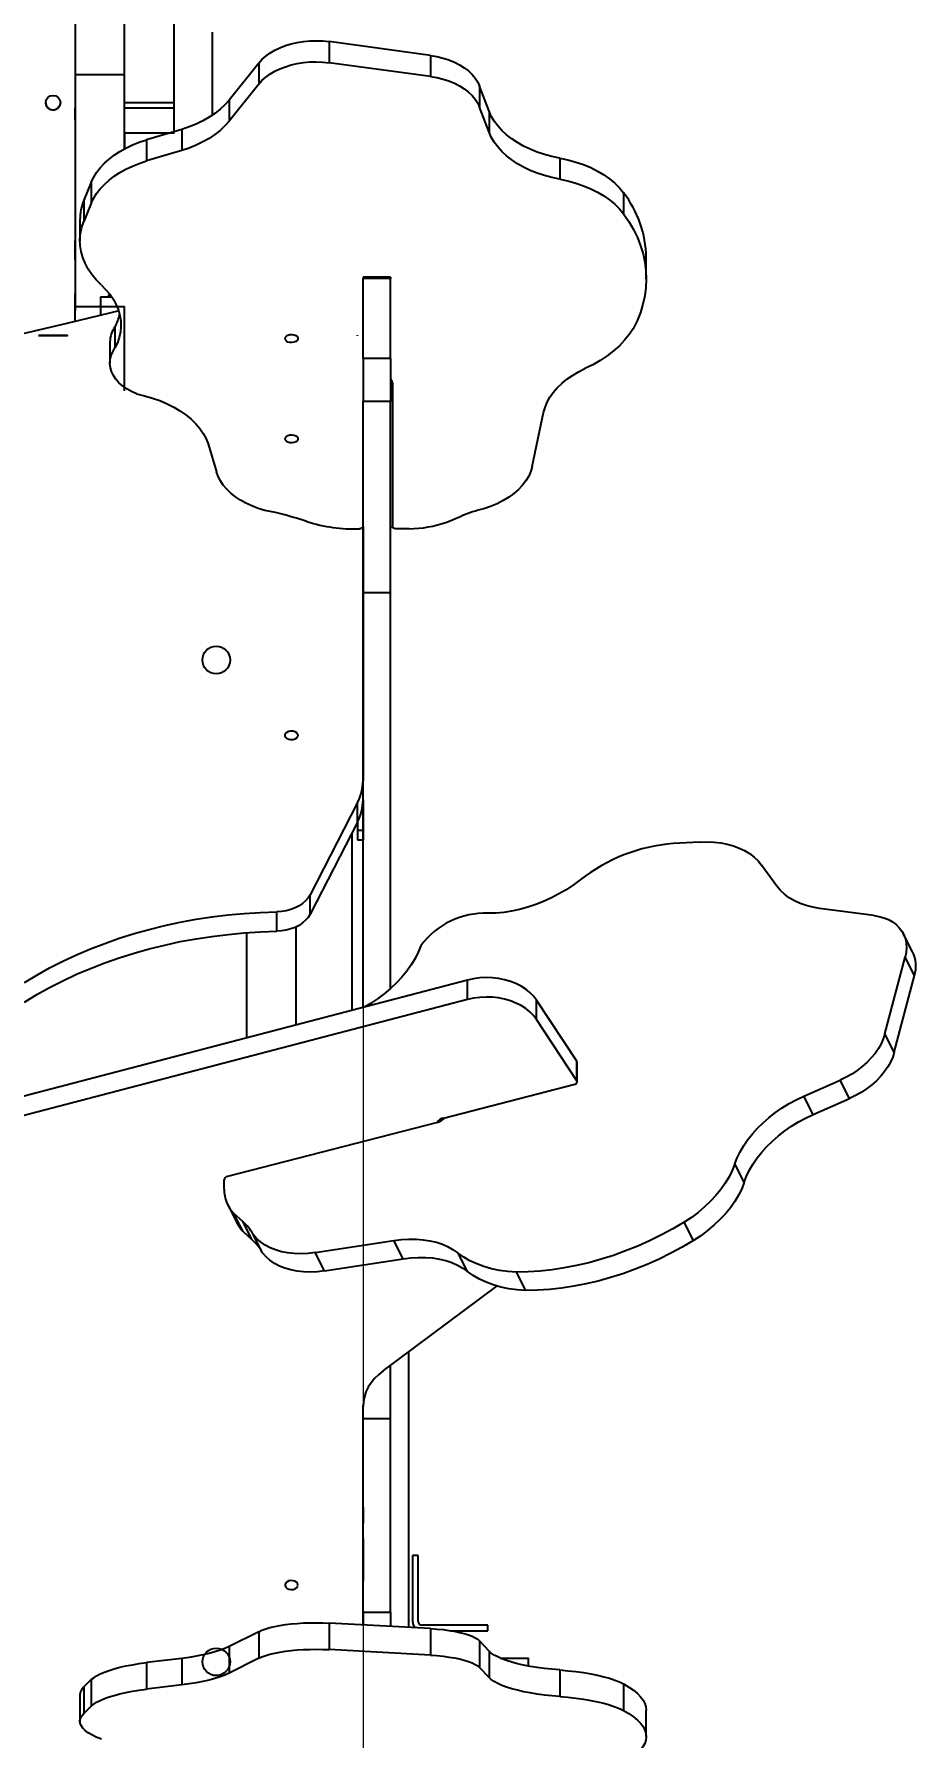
# Model space of a CAD drawing. Header units: millimetres. Extents: x -4153 to 4002, y -5023 to 3197.
# Drawn here: x 2307 to 2788, y -67 to 862 of the extents above; entities that cross this region are included whole.
import ezdxf

# ---------------------------------------------------------------- set-up
doc = ezdxf.new("R2010")
doc.units = ezdxf.units.MM
for name, color, linetype in [('DIKOM_ОБЪЕКТ', 7, 'Continuous'), ('DIKOM_РАЗМЕР_ЗОНА', 7, 'Continuous'), ('DIKOM_РАЗМЕР_ОБЪЕКТА', 7, 'Continuous')]:
    doc.layers.add(name, color=color, linetype=linetype)
doc.styles.add('style1', font='arialbd.ttf', dxfattribs={"width": 0.8})
doc.dimstyles.new('1-50', dxfattribs={"dimtxt": 300, "dimasz": 200, "dimexe": 100, "dimexo": 0, "dimgap": 100, "dimtad": 1, "dimtxsty": 'style1', "dimcen": 200, "dimclrd": 7, "dimclre": 7, "dimclrt": 7, "dimadec": 1, "dimazin": 2, "dimtfac": 1, "dimtmove": 0, "dimatfit": 2, "dimfxl": 0, "dimlwd": 25, "dimlwe": 18, "dimarcsym": 0})

# ---------------------------------------------------------------- blocks, each defined once
blk = doc.blocks.new('*D9')
at = {"layer": 'Defpoints', "color": 0, "transparency": 16777216}
for p in [(2370.19, 1747.32), (-2106.31, -2974.61), (1195.51, -2974.61)]:
    blk.add_point(p, dxfattribs=at)
at = {"layer": 'DIKOM_РАЗМЕР_ОБЪЕКТА', "color": 7, "lineweight": 18, "transparency": 16777216}
for p, q in [((2370.19, 1747.32), (-2206.31, 1747.32)), ((1195.51, -2974.61), (-2206.31, -2974.61))]:
    blk.add_line(p, q, dxfattribs=at)
at = {"layer": 'DIKOM_РАЗМЕР_ОБЪЕКТА', "color": 7, "lineweight": 25, "transparency": 16777216}
blk.add_line((-2106.31, 1547.32), (-2106.31, -2774.61), dxfattribs=at)
at = {"layer": 'DIKOM_РАЗМЕР_ОБЪЕКТА', "color": 7, "transparency": 16777216}
for points in [[(-2139.64, 1547.32), (-2072.98, 1547.32), (-2106.31, 1747.32)], [(-2139.64, -2774.61), (-2072.98, -2774.61), (-2106.31, -2974.61)]]:
    blk.add_solid(points, dxfattribs=at)
at = {"layer": 'DIKOM_РАЗМЕР_ОБЪЕКТА', "color": 7, "transparency": 16777216, "insert": (-2359.48, -612.26), "char_height": 300, "attachment_point": 5, "rotation": 90, "style": 'style1'}
blk.add_mtext('{\\fArial|b0|i0|c204|p34;4700}', dxfattribs=at)
blk = doc.blocks.new('*D11')
at = {"layer": 'Defpoints', "color": 0, "transparency": 16777216}
for p in [(2631.36, 3197.31), (-3702.81, -4429.79), (2071.05, -4429.79)]:
    blk.add_point(p, dxfattribs=at)
at = {"layer": 'DIKOM_РАЗМЕР_ЗОНА', "color": 7, "lineweight": 18, "transparency": 16777216}
for p, q in [((2631.36, 3197.31), (-3802.81, 3197.31)), ((2071.05, -4429.79), (-3802.81, -4429.79))]:
    blk.add_line(p, q, dxfattribs=at)
at = {"layer": 'DIKOM_РАЗМЕР_ЗОНА', "color": 7, "lineweight": 25, "transparency": 16777216}
blk.add_line((-3702.81, 2997.31), (-3702.81, -4229.79), dxfattribs=at)
at = {"layer": 'DIKOM_РАЗМЕР_ЗОНА', "color": 7, "transparency": 16777216}
for points in [[(-3736.14, 2997.31), (-3669.48, 2997.31), (-3702.81, 3197.31)], [(-3736.14, -4229.79), (-3669.48, -4229.79), (-3702.81, -4429.79)]]:
    blk.add_solid(points, dxfattribs=at)
at = {"layer": 'DIKOM_РАЗМЕР_ЗОНА', "color": 7, "transparency": 16777216, "insert": (-3955.98, -616.24), "char_height": 300, "attachment_point": 5, "rotation": 90, "style": 'style1'}
blk.add_mtext('{\\fArial|b0|i0|c204|p34;7600}', dxfattribs=at)
blk = doc.blocks.new('*D12')
at = {"layer": 'Defpoints', "color": 0, "transparency": 16777216}
for p in [(-1688.31, 690.56), (2486.69, 690.56), (-1688.31, -3442.2)]:
    blk.add_point(p, dxfattribs=at)
at = {"layer": 'DIKOM_РАЗМЕР_ОБЪЕКТА', "color": 7, "lineweight": 18, "transparency": 16777216}
for p, q in [((-1688.31, 690.56), (-1688.31, -3542.2)), ((2486.69, 690.56), (2486.69, -3542.2))]:
    blk.add_line(p, q, dxfattribs=at)
at = {"layer": 'DIKOM_РАЗМЕР_ОБЪЕКТА', "color": 7, "lineweight": 25, "transparency": 16777216}
blk.add_line((2286.69, -3442.2), (-1488.31, -3442.2), dxfattribs=at)
at = {"layer": 'DIKOM_РАЗМЕР_ОБЪЕКТА', "color": 7, "transparency": 16777216}
for points in [[(-1488.31, -3408.87), (-1488.31, -3475.54), (-1688.31, -3442.2)], [(2286.69, -3408.87), (2286.69, -3475.54), (2486.69, -3442.2)]]:
    blk.add_solid(points, dxfattribs=at)
at = {"layer": 'DIKOM_РАЗМЕР_ОБЪЕКТА', "color": 7, "transparency": 16777216, "insert": (399.19, -3189.03), "char_height": 300, "attachment_point": 5, "style": 'style1'}
blk.add_mtext('{\\fArial|b0|i0|c204|p34;4175}', dxfattribs=at)

msp = doc.modelspace()

# ---------------------------------------------------------------- linework, layer by layer
at = {"layer": 'DIKOM_ОБЪЕКТ', "color": 7, "linetype": 'Continuous'}
for p, q in [((2329.693, 1537.791), (2329.694, 839.664)), ((2356.694, 839.664), (2356.693, 1537.791)), ((2383.693, 824.173), (2383.693, 894.162)), ((2468.207, 857.517), (2468.207, 846.026)), ((2523.514, 849.969), (2468.207, 857.517)), ((2429.809, 845.795), (2413.646, 825.582)), ((2429.809, 845.795), (2429.809, 834.304)), ((2523.514, 838.479), (2468.207, 846.026)), ((2523.514, 849.969), (2523.514, 838.479)), ((2329.694, 839.664), (2329.694, 713.133)), ((2329.694, 839.664), (2356.694, 839.664)), ((2356.694, 799.081), (2356.694, 839.664)), ((2429.809, 834.304), (2413.646, 814.091)), ((2550.256, 833.275), (2550.256, 821.784)), ((2555.398, 819.672), (2550.256, 833.275)), ((2329.694, 815.145), (2329.694, 821.146)), ((2383.693, 824.173), (2356.694, 824.173)), ((2383.693, 821.173), (2356.694, 821.173)), ((2383.693, 821.173), (2383.693, 824.173)), ((2383.693, 807.575), (2383.693, 821.173)), ((2413.646, 825.582), (2413.646, 814.091)), ((2555.398, 808.181), (2550.256, 821.784)), ((2555.398, 819.672), (2555.398, 808.181)), ((2387.843, 809.663), (2368.639, 803.946)), ((2387.843, 809.663), (2387.843, 798.173)), ((2383.694, 807.575), (2356.694, 807.575)), ((2356.694, 807.575), (2356.694, 799.081)), ((2368.639, 803.946), (2368.639, 792.455)), ((2387.843, 798.173), (2368.639, 792.455)), ((2593.941, 793.989), (2593.941, 782.498)), ((2338.571, 780.884), (2334.52, 771.012)), ((2338.571, 780.884), (2338.571, 769.393)), ((2356.694, 787.59), (2356.694, 787.39)), ((2334.52, 771.012), (2334.52, 759.522)), ((2628.727, 775.116), (2628.727, 763.625)), ((2329.694, 766.968), (2329.694, 759.013)), ((2338.571, 769.393), (2334.52, 759.522)), ((2332.377, 760.322), (2332.377, 748.832)), ((2329.694, 738.737), (2329.694, 749.158)), ((2329.694, 749.158), (2329.694, 749.155)), ((2329.694, 738.737), (2329.694, 719.972)), ((2641.13, 728.233), (2641.13, 739.723)), ((2329.694, 730.3), (2329.694, 722.344)), ((2501.69, 729.09), (2486.69, 729.09)), ((2486.69, 729.09), (2486.69, 728.376)), ((2501.69, 728.376), (2486.69, 728.376)), ((2486.69, 684.823), (2486.69, 728.376)), ((2501.69, 729.09), (2501.69, 728.376)), ((2501.69, 684.823), (2501.69, 728.376)), ((2329.694, 704.951), (2329.694, 719.972)), ((2329.694, 718.85), (2329.694, 710.895)), ((2343.553, 718.5), (2349.615, 718.5)), ((2343.553, 718.5), (2343.553, 708.293)), ((2347.889, 719.5), (2347.889, 718.5)), ((2347.889, 719.5), (2348.894, 719.5)), ((2329.694, 704.952), (2329.694, 713.133)), ((2329.694, 713.133), (2356.694, 713.133)), ((2356.694, 667.112), (2356.694, 713.133)), ((2351.465, 702.022), (2351.465, 690.531)), ((2483.695, 697.241), (2483.69, 697.5)), ((2348.722, 693.829), (2348.722, 682.339)), ((2501.69, 684.823), (2486.69, 684.823)), ((2486.69, 684.823), (2486.69, 661.287)), ((2501.69, 684.823), (2501.69, 661.287)), ((2502.69, 671.581), (2502.69, 593.315)), ((2501.69, 661.287), (2486.69, 661.287)), ((2486.69, 557.155), (2486.69, 661.287)), ((2501.69, 557.155), (2501.69, 661.287)), ((2578.9, 626.021), (2585.143, 655.325)), ((2402.331, 638.218), (2406.759, 623.009)), ((2532.339, 595.624), (2540.506, 599.001)), ((2486.689, 593.222), (2486.69, 454.869)), ((2486.689, 587.125), (2486.69, 587.125)), ((2511.843, 592.058), (2504.702, 592.029)), ((2486.689, 581.869), (2486.69, 581.869)), ((2486.69, 570.5), (2486.689, 570.5)), ((2501.69, 557.155), (2486.69, 557.155)), ((2486.69, 331.161), (2486.69, 557.155)), ((2501.69, 341.479), (2501.69, 557.155)), ((2486.69, 549.5), (2486.69, 549.5)), ((2486.69, 453.921), (2486.69, 455.98)), ((2486.69, 444.276), (2486.69, 454.869)), ((2483.674, 442.761), (2457.86, 392.552)), ((2483.674, 432.168), (2483.674, 442.761)), ((2486.69, 444.212), (2486.69, 427.826)), ((2483.674, 432.168), (2457.86, 381.959)), ((2483.69, 432.198), (2483.69, 427.826)), ((2483.69, 427.826), (2486.69, 427.826)), ((2480.69, 329.591), (2480.69, 426.364)), ((2483.69, 422.57), (2486.69, 422.57)), ((2670.197, 421.273), (2655.766, 420.415)), ((2712.269, 397.319), (2703.912, 408.728)), ((2457.86, 381.959), (2457.86, 392.552)), ((2439.616, 372.648), (2439.616, 383.241)), ((2765.09, 381.295), (2735.541, 385.094)), ((2423.19, 371.884), (2423.19, 314.548)), ((2450.19, 321.612), (2450.19, 375.034)), ((2786.312, 361.46), (2781.182, 371.44)), ((2771.192, 316.692), (2782.226, 358.594)), ((2787.357, 348.615), (2782.226, 358.594)), ((2543.697, 346.076), (2293.595, 280.642)), ((2543.697, 335.483), (2543.697, 346.076)), ((2776.323, 306.712), (2787.357, 348.615)), ((2543.697, 335.483), (2293.595, 270.048)), ((2581.281, 324.541), (2581.281, 335.135)), ((2603.247, 301.808), (2581.281, 335.135)), ((2603.247, 291.215), (2581.281, 324.541)), ((2776.323, 306.712), (2771.192, 316.692)), ((2603.247, 291.215), (2603.247, 301.808)), ((2603.435, 290.616), (2603.435, 301.209)), ((2530.615, 270.858), (2602.119, 289.285)), ((2726.901, 282.76), (2746.787, 291.517)), ((2751.917, 281.537), (2746.787, 291.517)), ((2732.032, 272.781), (2726.901, 282.76)), ((2732.032, 272.781), (2751.917, 281.537)), ((2528.398, 268.922), (2528.398, 269.851)), ((2531.273, 271.027), (2531.384, 270.988)), ((2527.208, 268.52), (2412.791, 239.034)), ((2694.486, 235.886), (2689.356, 245.865)), ((2410.953, 232.096), (2410.911, 237.128)), ((2413.13, 223.288), (2418.261, 213.309)), ((2416.166, 218.965), (2421.104, 214.469)), ((2421.297, 208.986), (2416.166, 218.965)), ((2426.234, 204.49), (2421.104, 214.469)), ((2666.896, 204.209), (2661.765, 214.188)), ((2421.297, 208.986), (2426.234, 204.49)), ((2431.955, 197.483), (2426.824, 207.462)), ((2460.603, 197.535), (2503.442, 204.166)), ((2465.734, 187.555), (2460.603, 197.535)), ((2508.572, 194.186), (2503.442, 204.166)), ((2543.631, 187.299), (2538.5, 197.278)), ((2465.734, 187.555), (2508.572, 194.186)), ((2575.397, 176.933), (2570.267, 186.912)), ((2497.717, 133.19), (2559.724, 179.291)), ((2511.725, -6.73), (2511.725, 143.605)), ((2501.69, 107.041), (2501.69, 136.144)), ((2486.684, -5.354), (2486.684, 113.66)), ((2486.69, 107.041), (2486.69, 114.152)), ((2501.69, 107.041), (2486.69, 107.041)), ((2486.69, 1.472), (2486.69, 107.041)), ((2501.69, 1.472), (2501.69, 107.041)), ((2486.684, 41.727), (2486.685, 18.417)), ((2486.685, 18.417), (2486.685, 42.428)), ((2513.725, 32.5), (2513.725, -3.5)), ((2516.725, 32.5), (2513.725, 32.5)), ((2516.725, -3.5), (2516.725, 32.5)), ((2501.69, 1.472), (2486.69, 1.472)), ((2486.69, 1.472), (2486.69, -5.354)), ((2501.69, 1.472), (2501.69, -6.178)), ((2429.809, -9.059), (2413.646, -17.197)), ((2429.809, -9.059), (2429.809, -23.547)), ((2468.207, -4.338), (2468.207, -18.827)), ((2523.514, -7.378), (2468.207, -4.338)), ((2554.725, -5.5), (2518.725, -5.5)), ((2523.514, -7.378), (2523.514, -21.867)), ((2534.438, -8.5), (2554.725, -8.5)), ((2554.725, -8.5), (2554.725, -5.5)), ((2413.646, -17.197), (2413.646, -31.686)), ((2550.256, -14.1), (2550.256, -28.589)), ((2555.398, -19.577), (2550.256, -14.1)), ((2387.843, -23.607), (2368.639, -25.909)), ((2368.639, -25.909), (2368.639, -40.398)), ((2387.843, -23.607), (2387.843, -38.096)), ((2429.809, -23.547), (2413.646, -31.686)), ((2523.514, -21.867), (2468.207, -18.827)), ((2555.398, -19.577), (2555.398, -34.066)), ((2561.59, -23.5), (2576.864, -23.5)), ((2576.864, -27.797), (2576.864, -23.5)), ((2338.571, -35.195), (2334.52, -39.17)), ((2338.571, -35.195), (2338.571, -49.684)), ((2555.398, -34.066), (2550.256, -28.589)), ((2593.941, -29.918), (2593.941, -44.407)), ((2332.377, -43.474), (2332.377, -57.963)), ((2334.52, -39.17), (2334.52, -53.659)), ((2387.843, -38.096), (2368.639, -40.398)), ((2628.727, -37.517), (2628.727, -52.006)), ((2338.571, -49.684), (2334.52, -53.659)), ((2641.13, -66.257), (2641.13, -51.768))]:
    msp.add_line(p, q, dxfattribs=at)
at = {"layer": 'DIKOM_ОБЪЕКТ', "color": 7, "linetype": 'Continuous', "flags": 128}
for points in [[(2329.694, 887.155), (2329.694, 886.97), (2329.694, 886.416), (2329.694, 885.498), (2329.694, 884.22), (2329.694, 882.589), (2329.694, 880.615), (2329.694, 878.308), (2329.694, 875.682), (2329.694, 872.75), (2329.694, 869.53), (2329.694, 866.04), (2329.694, 862.298), (2329.694, 858.326), (2329.694, 854.147), (2329.694, 849.783), (2329.694, 845.259), (2329.694, 840.6), (2329.694, 835.832), (2329.694, 830.982), (2329.694, 826.078), (2329.694, 821.146)], [(2404.693, 817.496), (2404.693, 820.948), (2404.693, 826.283), (2404.693, 831.629), (2404.693, 836.964), (2404.693, 842.263), (2404.693, 847.502), (2404.693, 852.659), (2404.693, 857.709), (2404.693, 862.632)], [(2429.809, 845.795), (2431.57, 847.748), (2433.626, 849.579), (2435.958, 851.268), (2438.54, 852.798), (2441.349, 854.154), (2444.355, 855.322), (2447.528, 856.291), (2450.836, 857.05), (2454.245, 857.593), (2457.723, 857.913), (2461.232, 858.007), (2464.739, 857.875), (2468.207, 857.517)], [(2429.809, 834.304), (2431.57, 836.258), (2433.626, 838.088), (2435.958, 839.777), (2438.54, 841.307), (2441.349, 842.663), (2444.355, 843.831), (2447.528, 844.8), (2450.836, 845.559), (2454.245, 846.102), (2457.723, 846.422), (2461.232, 846.516), (2464.739, 846.384), (2468.207, 846.026)], [(2523.514, 849.969), (2526.966, 849.378), (2530.307, 848.564), (2533.501, 847.536), (2536.515, 846.303), (2539.318, 844.88), (2541.88, 843.28), (2544.176, 841.52), (2546.18, 839.62), (2547.873, 837.598), (2549.236, 835.475), (2550.256, 833.275)], [(2523.514, 838.479), (2526.966, 837.888), (2530.307, 837.074), (2533.501, 836.045), (2536.515, 834.813), (2539.318, 833.389), (2541.88, 831.789), (2544.176, 830.03), (2546.18, 828.129), (2547.873, 826.107), (2549.236, 823.985), (2550.256, 821.784)], [(2413.646, 825.582), (2411.4, 823.037), (2408.833, 820.62), (2405.965, 818.348), (2402.814, 816.237), (2399.402, 814.3), (2395.753, 812.551), (2391.891, 811.002), (2387.843, 809.663)], [(2593.941, 793.989), (2589.686, 794.88), (2585.558, 795.991), (2581.585, 797.314), (2577.791, 798.84), (2574.203, 800.559), (2570.845, 802.46), (2567.738, 804.531), (2564.903, 806.756), (2562.359, 809.123), (2560.123, 811.615), (2558.21, 814.215), (2556.631, 816.907), (2555.398, 819.672)], [(2329.694, 815.145), (2329.694, 810.214), (2329.694, 805.309), (2329.694, 800.459), (2329.694, 795.692), (2329.694, 791.034), (2329.694, 786.51), (2329.694, 782.147), (2329.694, 777.968), (2329.694, 773.997), (2329.694, 770.257), (2329.694, 766.767), (2329.694, 763.548), (2329.694, 760.618), (2329.694, 757.993), (2329.694, 755.687), (2329.694, 753.714), (2329.694, 752.084), (2329.694, 750.808), (2329.694, 749.891), (2329.694, 749.339), (2329.694, 749.155)], [(2413.646, 814.091), (2411.4, 811.546), (2408.833, 809.13), (2405.965, 806.858), (2402.814, 804.746), (2399.402, 802.809), (2395.753, 801.06), (2391.891, 799.511), (2387.843, 798.173)], [(2593.941, 782.498), (2589.686, 783.39), (2585.558, 784.501), (2581.585, 785.823), (2577.791, 787.349), (2574.203, 789.069), (2570.845, 790.97), (2567.738, 793.04), (2564.903, 795.266), (2562.359, 797.632), (2560.123, 800.124), (2558.21, 802.724), (2556.631, 805.416), (2555.398, 808.181)], [(2338.571, 780.884), (2339.861, 783.584), (2341.482, 786.21), (2343.424, 788.744), (2345.675, 791.17), (2348.22, 793.473), (2351.042, 795.638), (2354.125, 797.651), (2357.448, 799.5), (2360.989, 801.172), (2364.728, 802.658), (2368.639, 803.946)], [(2338.571, 769.393), (2339.861, 772.094), (2341.482, 774.719), (2343.424, 777.253), (2345.675, 779.679), (2348.22, 781.982), (2351.042, 784.147), (2354.125, 786.161), (2357.448, 788.01), (2360.989, 789.682), (2364.728, 791.167), (2368.639, 792.455)], [(2593.941, 793.989), (2598.399, 793.049), (2602.716, 791.868), (2606.861, 790.455), (2610.803, 788.82), (2614.514, 786.974), (2617.967, 784.933), (2621.137, 782.709), (2624, 780.32), (2626.537, 777.783), (2628.727, 775.116)], [(2593.941, 782.498), (2598.399, 781.558), (2602.716, 780.377), (2606.861, 778.964), (2610.803, 777.329), (2614.514, 775.484), (2617.967, 773.442), (2621.137, 771.219), (2624, 768.83), (2626.537, 766.292), (2628.727, 763.625)], [(2628.727, 763.625), (2631.609, 759.424), (2634.124, 755.126), (2636.262, 750.745), (2638.019, 746.294), (2639.387, 741.788), (2640.364, 737.239), (2640.945, 732.662), (2641.13, 728.072), (2640.917, 723.482), (2640.308, 718.907), (2639.304, 714.361), (2637.908, 709.858), (2636.125, 705.412), (2633.96, 701.036)], [(2344.055, 724.816), (2341.295, 727.604), (2338.884, 730.523), (2336.835, 733.553), (2335.161, 736.678), (2333.873, 739.877), (2332.979, 743.131), (2332.485, 746.42), (2332.392, 749.724), (2332.702, 753.022), (2333.413, 756.295), (2334.52, 759.522)], [(2344.055, 724.816), (2346.573, 722.298), (2348.775, 719.659), (2350.646, 716.918), (2352.177, 714.09), (2353.357, 711.194), (2354.179, 708.247), (2354.638, 705.268), (2354.731, 702.274), (2354.457, 699.286), (2353.819, 696.32), (2352.819, 693.396), (2351.465, 690.531)], [(2353.5, 710.767), (2348.436, 709.501), (2326.033, 704.063), (2303.517, 698.862), (2280.893, 693.901), (2258.168, 689.179), (2235.345, 684.699), (2212.431, 680.46), (2189.429, 676.465), (2166.346, 672.713), (2143.186, 669.206), (2119.955, 665.944), (2096.657, 662.929), (2073.299, 660.161), (2049.884, 657.64), (2026.419, 655.367), (2002.908, 653.342), (1979.358, 651.567), (1955.773, 650.041)], [(2309.693, 697.37), (2309.88, 697.369), (2310.432, 697.369), (2311.324, 697.369), (2312.514, 697.369), (2313.946, 697.369), (2315.552, 697.368), (2317.26, 697.368), (2318.987, 697.368), (2320.654, 697.368), (2322.182, 697.369), (2323.501, 697.369), (2324.548, 697.369), (2325.274, 697.369), (2325.646, 697.369), (2325.646, 697.37), (2325.274, 697.37), (2324.548, 697.37), (2323.501, 697.37), (2322.182, 697.371), (2320.654, 697.371), (2318.987, 697.371), (2317.26, 697.371), (2315.552, 697.371), (2313.946, 697.371), (2312.514, 697.371), (2311.324, 697.37), (2310.432, 697.37), (2309.88, 697.37), (2309.693, 697.37)], [(2444.19, 695.681), (2444.38, 696.412), (2444.928, 697.063), (2445.776, 697.565), (2446.831, 697.862), (2447.979, 697.923), (2449.096, 697.742), (2450.061, 697.336), (2450.768, 696.752), (2451.142, 696.052), (2451.142, 695.311), (2450.768, 694.611), (2450.061, 694.026), (2449.096, 693.621), (2447.979, 693.439), (2446.831, 693.5), (2445.776, 693.798), (2444.928, 694.299), (2444.38, 694.951), (2444.19, 695.681)], [(2633.96, 701.036), (2631.814, 697.832), (2629.313, 694.737), (2626.469, 691.766), (2623.297, 688.936), (2619.814, 686.262), (2616.038, 683.756), (2611.99, 681.434), (2607.69, 679.306)], [(2363.241, 665.467), (2360.451, 666.735), (2357.895, 668.193), (2355.604, 669.823), (2353.607, 671.605), (2351.927, 673.518), (2350.584, 675.538), (2349.596, 677.641), (2348.975, 679.8), (2348.727, 681.991), (2348.856, 684.186), (2349.36, 686.359), (2350.233, 688.482), (2351.465, 690.531)], [(2585.143, 655.325), (2585.932, 658.16), (2587.077, 660.945), (2588.57, 663.66), (2590.403, 666.289), (2592.563, 668.812), (2595.034, 671.215), (2597.802, 673.48), (2600.848, 675.593), (2604.151, 677.539), (2607.69, 679.306)], [(2363.241, 665.467), (2367.627, 664.477), (2371.874, 663.262), (2375.952, 661.829), (2379.836, 660.187), (2383.499, 658.348), (2386.917, 656.323), (2390.068, 654.126), (2392.931, 651.773), (2395.486, 649.277), (2397.718, 646.656), (2399.611, 643.927), (2401.152, 641.108), (2402.331, 638.218)], [(2444.19, 641.044), (2444.38, 641.775), (2444.928, 642.426), (2445.776, 642.928), (2446.831, 643.225), (2447.979, 643.286), (2449.096, 643.105), (2450.061, 642.7), (2450.768, 642.115), (2451.142, 641.415), (2451.142, 640.674), (2450.768, 639.974), (2450.061, 639.389), (2449.096, 638.984), (2447.979, 638.802), (2446.831, 638.863), (2445.776, 639.161), (2444.928, 639.663), (2444.38, 640.314), (2444.19, 641.044)], [(2433.073, 602.041), (2429.493, 603.139), (2426.08, 604.438), (2422.861, 605.928), (2419.862, 607.596), (2417.106, 609.43), (2414.616, 611.414), (2412.41, 613.534), (2410.508, 615.771), (2408.924, 618.109), (2407.671, 620.528), (2406.759, 623.009)], [(2578.9, 626.021), (2578.134, 623.351), (2576.997, 620.737), (2575.498, 618.199), (2573.65, 615.758), (2571.468, 613.434), (2568.969, 611.245), (2566.174, 609.21), (2563.105, 607.345), (2559.787, 605.666), (2556.248, 604.184), (2552.516, 602.914)], [(2486.69, 593.256), (2486.653, 593.011), (2486.545, 592.775), (2486.369, 592.557), (2486.131, 592.364), (2485.841, 592.204), (2485.509, 592.083), (2485.146, 592.004), (2484.767, 591.971)], [(2504.702, 592.029), (2504.311, 592.053), (2503.933, 592.125), (2503.585, 592.243), (2503.28, 592.403), (2503.03, 592.598), (2502.844, 592.821), (2502.729, 593.063), (2502.69, 593.315)], [(2451.19, 479.412), (2451.001, 478.608), (2450.452, 477.89), (2449.605, 477.338), (2448.55, 477.01), (2447.401, 476.943), (2446.284, 477.143), (2445.32, 477.589), (2444.612, 478.233), (2444.238, 479.004), (2444.238, 479.82), (2444.612, 480.592), (2445.32, 481.235), (2446.285, 481.682), (2447.401, 481.882), (2448.55, 481.814), (2449.605, 481.487), (2450.452, 480.934), (2451.001, 480.217), (2451.19, 479.412)], [(2483.69, 427.826), (2483.69, 426.146), (2483.69, 424.761), (2483.69, 423.697), (2483.69, 422.976), (2483.69, 422.614), (2483.69, 422.57)], [(2486.69, 427.826), (2486.69, 426.146), (2486.69, 424.761), (2486.69, 423.697), (2486.69, 422.976), (2486.69, 422.614), (2486.69, 422.57)], [(2670.197, 421.273), (2674.145, 421.38), (2677.983, 421.224), (2681.688, 420.807), (2685.235, 420.132), (2688.601, 419.203), (2691.766, 418.025), (2694.71, 416.606), (2697.412, 414.956), (2699.857, 413.085), (2702.028, 411.005), (2703.912, 408.728)], [(2605.031, 400.607), (2601.349, 397.88), (2597.492, 395.331), (2593.484, 392.976), (2589.351, 390.83), (2585.117, 388.905), (2580.809, 387.214), (2576.453, 385.768), (2572.077, 384.575), (2567.708, 383.642), (2563.373, 382.976), (2559.098, 382.58), (2554.91, 382.457)], [(2457.86, 392.552), (2456.79, 390.834), (2455.408, 389.232), (2453.739, 387.773), (2451.812, 386.483), (2449.66, 385.385), (2447.323, 384.498), (2444.84, 383.838), (2442.256, 383.417), (2439.616, 383.241)], [(2735.541, 385.094), (2731.82, 385.722), (2728.288, 386.624), (2724.966, 387.794), (2721.879, 389.223), (2719.047, 390.903), (2716.491, 392.821), (2714.226, 394.965), (2712.269, 397.319)], [(2302.075, 344.703), (2308.834, 348.78), (2315.825, 352.658), (2323.034, 356.329), (2330.45, 359.787), (2338.061, 363.026), (2345.853, 366.041), (2353.814, 368.827), (2361.93, 371.379), (2370.187, 373.692), (2378.571, 375.764), (2387.069, 377.589), (2395.665, 379.166), (2404.346, 380.492), (2413.096, 381.564), (2421.901, 382.38), (2430.746, 382.939), (2439.616, 383.241)], [(2457.86, 381.959), (2456.79, 380.241), (2455.408, 378.639), (2453.739, 377.18), (2451.812, 375.89), (2449.66, 374.792), (2447.323, 373.905), (2444.84, 373.245), (2442.256, 372.824), (2439.616, 372.648)], [(2765.09, 381.295), (2767.946, 380.788), (2770.622, 380.025), (2773.091, 379.015), (2775.328, 377.767), (2777.31, 376.295), (2779.018, 374.612), (2780.434, 372.736), (2781.544, 370.686), (2782.337, 368.482), (2782.804, 366.147), (2782.942, 363.704), (2782.749, 361.178), (2782.226, 358.594)], [(2302.075, 334.11), (2308.834, 338.187), (2315.825, 342.065), (2323.034, 345.735), (2330.45, 349.193), (2338.061, 352.433), (2345.853, 355.448), (2353.814, 358.234), (2361.93, 360.785), (2370.187, 363.099), (2378.571, 365.17), (2387.069, 366.996), (2395.665, 368.573), (2404.346, 369.899), (2413.096, 370.97), (2421.901, 371.787), (2430.746, 372.346), (2439.616, 372.648)], [(2518.269, 364.697), (2516.822, 361.227), (2515.045, 357.77), (2512.95, 354.35), (2510.55, 350.989), (2507.861, 347.709), (2504.901, 344.532), (2501.69, 341.479), (2498.249, 338.571), (2494.601, 335.826), (2490.769, 333.262), (2487.726, 331.432)], [(2581.281, 335.135), (2579.654, 337.274), (2577.692, 339.268), (2575.422, 341.091), (2572.872, 342.718), (2570.077, 344.128), (2567.072, 345.303), (2563.898, 346.227), (2560.595, 346.888), (2557.207, 347.278), (2553.779, 347.391), (2550.354, 347.227), (2546.979, 346.786), (2543.697, 346.076)], [(2581.281, 324.541), (2579.654, 326.681), (2577.692, 328.675), (2575.422, 330.498), (2572.872, 332.125), (2570.077, 333.535), (2567.072, 334.709), (2563.898, 335.634), (2560.595, 336.295), (2557.207, 336.685), (2553.779, 336.798), (2550.354, 336.634), (2546.979, 336.193), (2543.697, 335.483)], [(2771.192, 316.692), (2770.328, 314.031), (2769.138, 311.366), (2767.635, 308.722), (2765.833, 306.13), (2763.752, 303.614), (2761.413, 301.201), (2758.841, 298.917), (2756.063, 296.786), (2753.107, 294.828), (2750.004, 293.066), (2746.787, 291.517)], [(2776.323, 306.712), (2775.459, 304.052), (2774.269, 301.386), (2772.766, 298.743), (2770.964, 296.15), (2768.883, 293.634), (2766.544, 291.222), (2763.972, 288.938), (2761.193, 286.806), (2758.237, 284.849), (2755.134, 283.087), (2751.917, 281.537)], [(2602.119, 289.285), (2602.491, 289.414), (2602.818, 289.593), (2603.086, 289.817), (2603.283, 290.074), (2603.401, 290.355), (2603.434, 290.647), (2603.382, 290.938), (2603.247, 291.215)], [(2689.356, 245.865), (2690.659, 249.206), (2692.283, 252.539), (2694.216, 255.844), (2696.447, 259.098), (2698.961, 262.279), (2701.74, 265.367), (2704.766, 268.342), (2708.02, 271.182), (2711.48, 273.87), (2715.122, 276.388), (2718.923, 278.719), (2722.859, 280.848), (2726.901, 282.76)], [(2694.486, 235.886), (2695.789, 239.226), (2697.413, 242.56), (2699.347, 245.865), (2701.578, 249.119), (2704.091, 252.3), (2706.87, 255.388), (2709.897, 258.362), (2713.151, 261.203), (2716.611, 263.891), (2720.253, 266.409), (2724.054, 268.74), (2727.989, 270.869), (2732.032, 272.781)], [(2689.356, 245.865), (2687.981, 242.363), (2686.255, 238.869), (2684.189, 235.409), (2681.798, 232.009), (2679.101, 228.693), (2676.116, 225.485), (2672.866, 222.409), (2669.373, 219.487), (2665.664, 216.74), (2661.765, 214.188)], [(2694.486, 235.886), (2693.112, 232.383), (2691.385, 228.889), (2689.32, 225.43), (2686.929, 222.03), (2684.232, 218.714), (2681.247, 215.506), (2677.997, 212.43), (2674.504, 209.508), (2670.795, 206.761), (2666.896, 204.209)], [(2661.765, 214.188), (2655.624, 210.57), (2649.341, 207.175), (2642.936, 204.014), (2636.429, 201.097), (2629.841, 198.433), (2623.191, 196.029), (2616.501, 193.895), (2609.791, 192.035), (2603.081, 190.456), (2596.393, 189.162), (2589.747, 188.159), (2583.164, 187.448), (2576.664, 187.032), (2570.267, 186.912)], [(2460.603, 197.535), (2456.7, 197.07), (2452.879, 196.888), (2449.168, 196.99), (2445.6, 197.376), (2442.202, 198.041), (2439.003, 198.981), (2436.028, 200.189), (2433.302, 201.653), (2430.846, 203.364), (2428.681, 205.305), (2426.824, 207.462)], [(2503.442, 204.166), (2507.587, 204.677), (2511.658, 204.918), (2515.628, 204.886), (2519.47, 204.582), (2523.16, 204.008), (2526.672, 203.167), (2529.983, 202.066), (2533.072, 200.711), (2535.917, 199.112), (2538.5, 197.278)], [(2465.734, 187.555), (2461.831, 187.091), (2458.009, 186.909), (2454.299, 187.011), (2450.73, 187.396), (2447.333, 188.062), (2444.134, 189.002), (2441.159, 190.209), (2438.432, 191.674), (2435.977, 193.384), (2433.811, 195.326), (2431.955, 197.483)], [(2570.267, 186.912), (2565.583, 187.221), (2561.058, 187.821), (2556.716, 188.711), (2552.578, 189.884), (2548.668, 191.336), (2545.006, 193.059), (2541.611, 195.043), (2538.5, 197.278)], [(2666.896, 204.209), (2660.754, 200.591), (2654.471, 197.196), (2648.066, 194.035), (2641.56, 191.118), (2634.972, 188.453), (2628.322, 186.05), (2621.632, 183.915), (2614.921, 182.055), (2608.212, 180.476), (2601.524, 179.183), (2594.878, 178.179), (2588.294, 177.468), (2581.794, 177.053), (2575.397, 176.933)], [(2508.572, 194.186), (2512.718, 194.698), (2516.788, 194.938), (2520.758, 194.907), (2524.601, 194.603), (2528.29, 194.028), (2531.802, 193.188), (2535.114, 192.086), (2538.202, 190.732), (2541.048, 189.132), (2543.631, 187.299)], [(2575.397, 176.933), (2570.714, 177.241), (2566.189, 177.842), (2561.846, 178.731), (2557.709, 179.905), (2553.799, 181.357), (2550.137, 183.08), (2546.741, 185.064), (2543.631, 187.299)], [(2497.717, 133.19), (2495.228, 131.154), (2493.024, 128.96), (2491.123, 126.627), (2489.545, 124.177), (2488.302, 121.632), (2487.406, 119.015), (2486.865, 116.35), (2486.684, 113.66)], [(2486.685, 42.428), (2486.685, 44.367), (2486.685, 46.526), (2486.685, 48.861), (2486.685, 51.324), (2486.684, 53.866), (2486.684, 56.434), (2486.684, 58.976), (2486.684, 61.441), (2486.684, 63.779), (2486.684, 65.941), (2486.684, 67.884), (2486.684, 69.568), (2486.684, 70.96), (2486.684, 72.03), (2486.684, 72.756), (2486.684, 72.847)], [(2486.684, 51.359), (2486.684, 52.362), (2486.684, 53.536), (2486.684, 54.786), (2486.684, 56.009), (2486.684, 57.107), (2486.684, 57.992), (2486.684, 58.591), (2486.684, 58.855), (2486.684, 58.764), (2486.684, 58.325), (2486.684, 57.573), (2486.684, 56.57), (2486.684, 55.396), (2486.684, 54.147), (2486.684, 52.923), (2486.684, 51.825), (2486.684, 50.94), (2486.684, 50.342), (2486.684, 50.077), (2486.684, 50.168), (2486.684, 50.607), (2486.684, 51.359)], [(2451.184, 16.33), (2450.994, 17.134), (2450.446, 17.852), (2449.598, 18.404), (2448.543, 18.732), (2447.395, 18.799), (2446.278, 18.599), (2445.314, 18.153), (2444.606, 17.509), (2444.232, 16.738), (2444.232, 15.922), (2444.606, 15.15), (2445.314, 14.507), (2446.278, 14.06), (2447.395, 13.86), (2448.543, 13.928), (2449.598, 14.255), (2450.446, 14.808), (2450.995, 15.525), (2451.184, 16.33)], [(2429.809, -9.059), (2431.57, -8.272), (2433.626, -7.535), (2435.958, -6.855), (2438.54, -6.239), (2441.349, -5.693), (2444.355, -5.222), (2447.528, -4.832), (2450.836, -4.527), (2454.245, -4.308), (2457.723, -4.179), (2461.232, -4.141), (2464.739, -4.195), (2468.207, -4.338)], [(2523.514, -7.378), (2526.966, -7.616), (2530.307, -7.943), (2533.501, -8.358), (2536.515, -8.854), (2539.318, -9.427), (2541.88, -10.071), (2544.176, -10.78), (2546.18, -11.545), (2547.873, -12.359), (2549.236, -13.214), (2550.256, -14.1)], [(2413.646, -17.197), (2411.4, -18.222), (2408.833, -19.195), (2405.965, -20.11), (2402.814, -20.96), (2399.402, -21.74), (2395.753, -22.444), (2391.891, -23.068), (2387.843, -23.607)], [(2338.571, -35.195), (2339.861, -34.108), (2341.482, -33.05), (2343.424, -32.03), (2345.675, -31.053), (2348.22, -30.126), (2351.042, -29.254), (2354.125, -28.443), (2357.448, -27.699), (2360.989, -27.026), (2364.728, -26.428), (2368.639, -25.909)], [(2429.809, -23.547), (2431.57, -22.761), (2433.626, -22.024), (2435.958, -21.344), (2438.54, -20.728), (2441.349, -20.182), (2444.355, -19.711), (2447.528, -19.321), (2450.836, -19.015), (2454.245, -18.797), (2457.723, -18.668), (2461.232, -18.63), (2464.739, -18.683), (2468.207, -18.827)], [(2523.514, -21.867), (2526.966, -22.104), (2530.307, -22.432), (2533.501, -22.846), (2536.515, -23.343), (2539.318, -23.916), (2541.88, -24.56), (2544.176, -25.268), (2546.18, -26.034), (2547.873, -26.848), (2549.236, -27.703), (2550.256, -28.589)], [(2593.941, -29.918), (2589.686, -29.559), (2585.558, -29.112), (2581.585, -28.579), (2577.791, -27.965), (2574.203, -27.273), (2570.845, -26.507), (2567.738, -25.674), (2564.903, -24.777), (2562.359, -23.824), (2560.123, -22.821), (2558.21, -21.774), (2556.631, -20.69), (2555.398, -19.577)], [(2413.646, -31.686), (2411.4, -32.711), (2408.833, -33.684), (2405.965, -34.599), (2402.814, -35.449), (2399.402, -36.229), (2395.753, -36.933), (2391.891, -37.557), (2387.843, -38.096)], [(2593.941, -44.407), (2589.686, -44.048), (2585.558, -43.601), (2581.585, -43.068), (2577.791, -42.454), (2574.203, -41.761), (2570.845, -40.996), (2567.738, -40.162), (2564.903, -39.266), (2562.359, -38.313), (2560.123, -37.31), (2558.21, -36.263), (2556.631, -35.179), (2555.398, -34.066)], [(2593.941, -29.918), (2598.399, -30.297), (2602.716, -30.772), (2606.861, -31.341), (2610.803, -32), (2614.514, -32.743), (2617.967, -33.565), (2621.137, -34.46), (2624, -35.422), (2626.537, -36.443), (2628.727, -37.517)], [(2338.571, -49.684), (2339.861, -48.597), (2341.482, -47.539), (2343.424, -46.519), (2345.675, -45.542), (2348.22, -44.615), (2351.042, -43.743), (2354.125, -42.932), (2357.448, -42.188), (2360.989, -41.515), (2364.728, -40.917), (2368.639, -40.398)], [(2593.941, -44.407), (2598.399, -44.786), (2602.716, -45.261), (2606.861, -45.83), (2610.803, -46.489), (2614.514, -47.231), (2617.967, -48.054), (2621.137, -48.949), (2624, -49.911), (2626.537, -50.932), (2628.727, -52.006)], [(2628.727, -37.517), (2631.609, -39.209), (2634.124, -40.94), (2636.262, -42.704), (2638.019, -44.496), (2639.387, -46.31), (2640.364, -48.142), (2640.945, -49.985), (2641.13, -51.768)], [(2344.055, -67.633), (2341.295, -66.51), (2338.884, -65.335), (2336.835, -64.115), (2335.161, -62.857), (2333.873, -61.569), (2332.979, -60.258), (2332.485, -58.934), (2332.392, -57.604), (2332.702, -56.276), (2333.413, -54.958), (2334.52, -53.659)], [(2628.727, -52.006), (2631.609, -53.698), (2634.124, -55.428), (2636.262, -57.193), (2638.019, -58.985), (2639.387, -60.799), (2640.364, -62.631), (2640.945, -64.474), (2641.13, -66.322), (2640.917, -68.17), (2640.308, -70.012), (2639.304, -71.842), (2637.908, -73.656), (2636.125, -75.446), (2633.96, -77.208)]]:
    msp.add_lwpolyline(points, dxfattribs=at)
at = {"layer": 'DIKOM_ОБЪЕКТ', "color": 7, "linetype": 'Continuous'}
for centre, radius in [((2317.693, 824.213), 4), ((2406.69, 520.5), 7.5), ((2406.69, -25.5), 7.5)]:
    msp.add_circle(centre, radius, dxfattribs=at)
for centre, radius, start, end in [((2317.692, 824.217), 4, 181.18146, 0.000276), ((2360.489, 760.246), 28.112, 157.482125, 179.845057), ((2581.66, 738.753), 59.478, 0.935375, 37.689579), ((2327.447, 715.155), 27.374, 331.329059, 346.487226), ((2362.917, 693.633), 14.196, 143.776573, 179.206275), ((2499.7, 671.479), 2.992, 1.960049, 48.306963), ((2403.311, 444.077), 160.743, 70.821609, 79.329937), ((2482.25, 680.069), 88.134, 252.751425, 271.63675), ((2511.475, 654.859), 62.802, 270.335467, 289.402862), ((2570.991, 525.827), 79.27, 103.477353, 112.616443), ((2460.291, 455.014), 26.399, 332.343557, 359.685281), ((2460.291, 444.421), 26.399, 332.343621, 359.685217), ((2662.993, 327.029), 93.666, 94.425096, 128.229765), ((2553.031, 339.656), 42.842, 87.486041, 144.232247), ((2770.343, 353.696), 17.757, 343.371356, 25.928049), ((2602.368, 301.204), 1.067, 0.291665, 34.505789), ((2531.656, 265.564), 5.396, 101.120543, 147.063764), ((2525.069, 276.905), 8.653, 284.309732, 317.663869), ((2413.204, 236.746), 2.325, 100.253293, 170.544824), ((2430.619, 232.303), 19.667, 180.603155, 222.701518), ((2402.268, 193.254), 28.37, 30.053691, 48.399561), ((2435.55, 222.222), 19.451, 207.2726, 222.88245), ((2407.396, 183.272), 28.374, 30.056011, 48.399581), ((2518.725, -3.5), 5, 180, 223.058462), ((2518.725, -3.5), 2, 180, 270), ((2338.367, -43.771), 5.997, 129.89876, 177.16362)]:
    msp.add_arc(centre, radius, start, end, dxfattribs=at)

# ---------------------------------------------------------------- dimensions: what is measured, and where the dimension line sits
at = {"layer": 'DIKOM_РАЗМЕР_ЗОНА'}
dim = msp.add_linear_dim(base=(-3702.81, -4429.789), p1=(2631.356, 3197.305), p2=(2071.052, -4429.789), angle=90, text='{\\fArial|b0|i0|c204|p34;7600}', dimstyle='1-50', dxfattribs=at)
dim.commit()
dim.dimension.update_dxf_attribs({"geometry": '*D11', "text_midpoint": (-3702.81, -616.242), "dimtype": 160})
at = {"layer": 'DIKOM_РАЗМЕР_ОБЪЕКТА'}
dim = msp.add_linear_dim(base=(-2106.31, -2974.611), p1=(2370.191, 1747.316), p2=(1195.51, -2974.611), angle=90, text='{\\fArial|b0|i0|c204|p34;4700}', dimstyle='1-50', dxfattribs=at)
dim.commit()
dim.dimension.update_dxf_attribs({"geometry": '*D9', "text_midpoint": (-2106.31, -612.262), "dimtype": 160})
dim = msp.add_linear_dim(base=(-1688.31, -3442.202), p1=(2486.69, 690.555), p2=(-1688.31, 690.555), text='{\\fArial|b0|i0|c204|p34;<>}', dimstyle='1-50', dxfattribs=at)
dim.commit()
dim.dimension.update_dxf_attribs({"geometry": '*D12', "text_midpoint": (399.19, -3442.202), "dimtype": 160})

doc.saveas('drawing.dxf')
